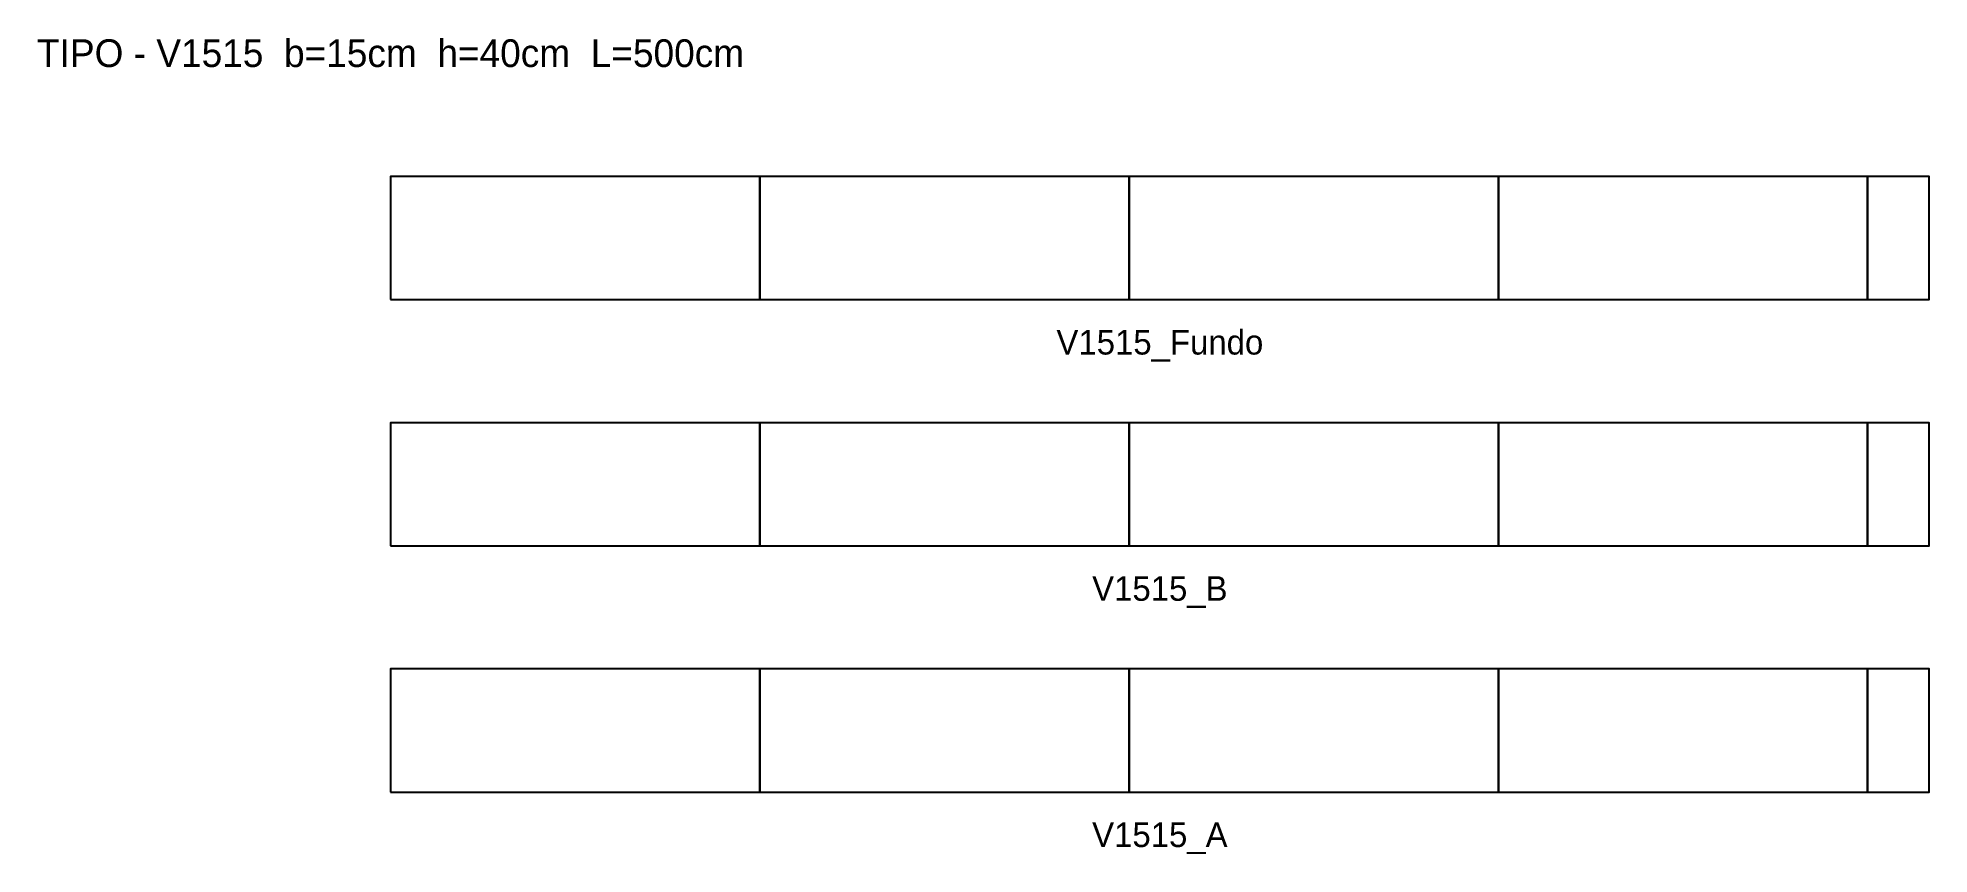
# Model space of a CAD drawing. Header units: metres. Extents: x -115 to 500, y -20 to 245.
import ezdxf

# ---------------------------------------------------------------- set-up
doc = ezdxf.new("R2010")
doc.units = ezdxf.units.M
for name, color, linetype in [('NOMENCLATURA', 2, 'Continuous'), ('Paineis', 7, 'Continuous'), ('Texto Secao', 2, 'Continuous')]:
    doc.layers.add(name, color=color, linetype=linetype)

msp = doc.modelspace()

# ---------------------------------------------------------------- linework, layer by layer
at = {"layer": 'Paineis'}
for points in [[(0, 160), (120, 160), (120, 200), (0, 200)], [(120, 160), (240, 160), (240, 200), (120, 200)], [(240, 160), (360, 160), (360, 200), (240, 200)], [(360, 160), (480, 160), (480, 200), (360, 200)], [(480, 160), (500, 160), (500, 200), (480, 200)], [(0, 80), (120, 80), (120, 120), (0, 120)], [(120, 80), (240, 80), (240, 120), (120, 120)], [(240, 80), (360, 80), (360, 120), (240, 120)], [(360, 80), (480, 80), (480, 120), (360, 120)], [(480, 80), (500, 80), (500, 120), (480, 120)], [(0, 0), (120, 0), (120, 40), (0, 40)], [(120, 0), (240, 0), (240, 40), (120, 40)], [(240, 0), (360, 0), (360, 40), (240, 40)], [(360, 0), (480, 0), (480, 40), (360, 40)], [(480, 0), (500, 0), (500, 40), (480, 40)]]:
    msp.add_lwpolyline(points, close=True, dxfattribs=at)

# ---------------------------------------------------------------- texts
at = {"layer": 'NOMENCLATURA', "insert": (0, 240), "char_height": 9, "width": 520, "attachment_point": 5}
msp.add_mtext('TIPO - V1515  b=15cm  h=40cm  L=500cm', dxfattribs=at)
at = {"layer": 'Texto Secao', "char_height": 8, "width": 520, "attachment_point": 5}
for s, insert in [('V1515_Fundo', (250, 145)), ('V1515_B', (250, 65)), ('V1515_A', (250, -15))]:
    msp.add_mtext(s, dxfattribs=dict(at, insert=insert))

doc.saveas('drawing.dxf')
